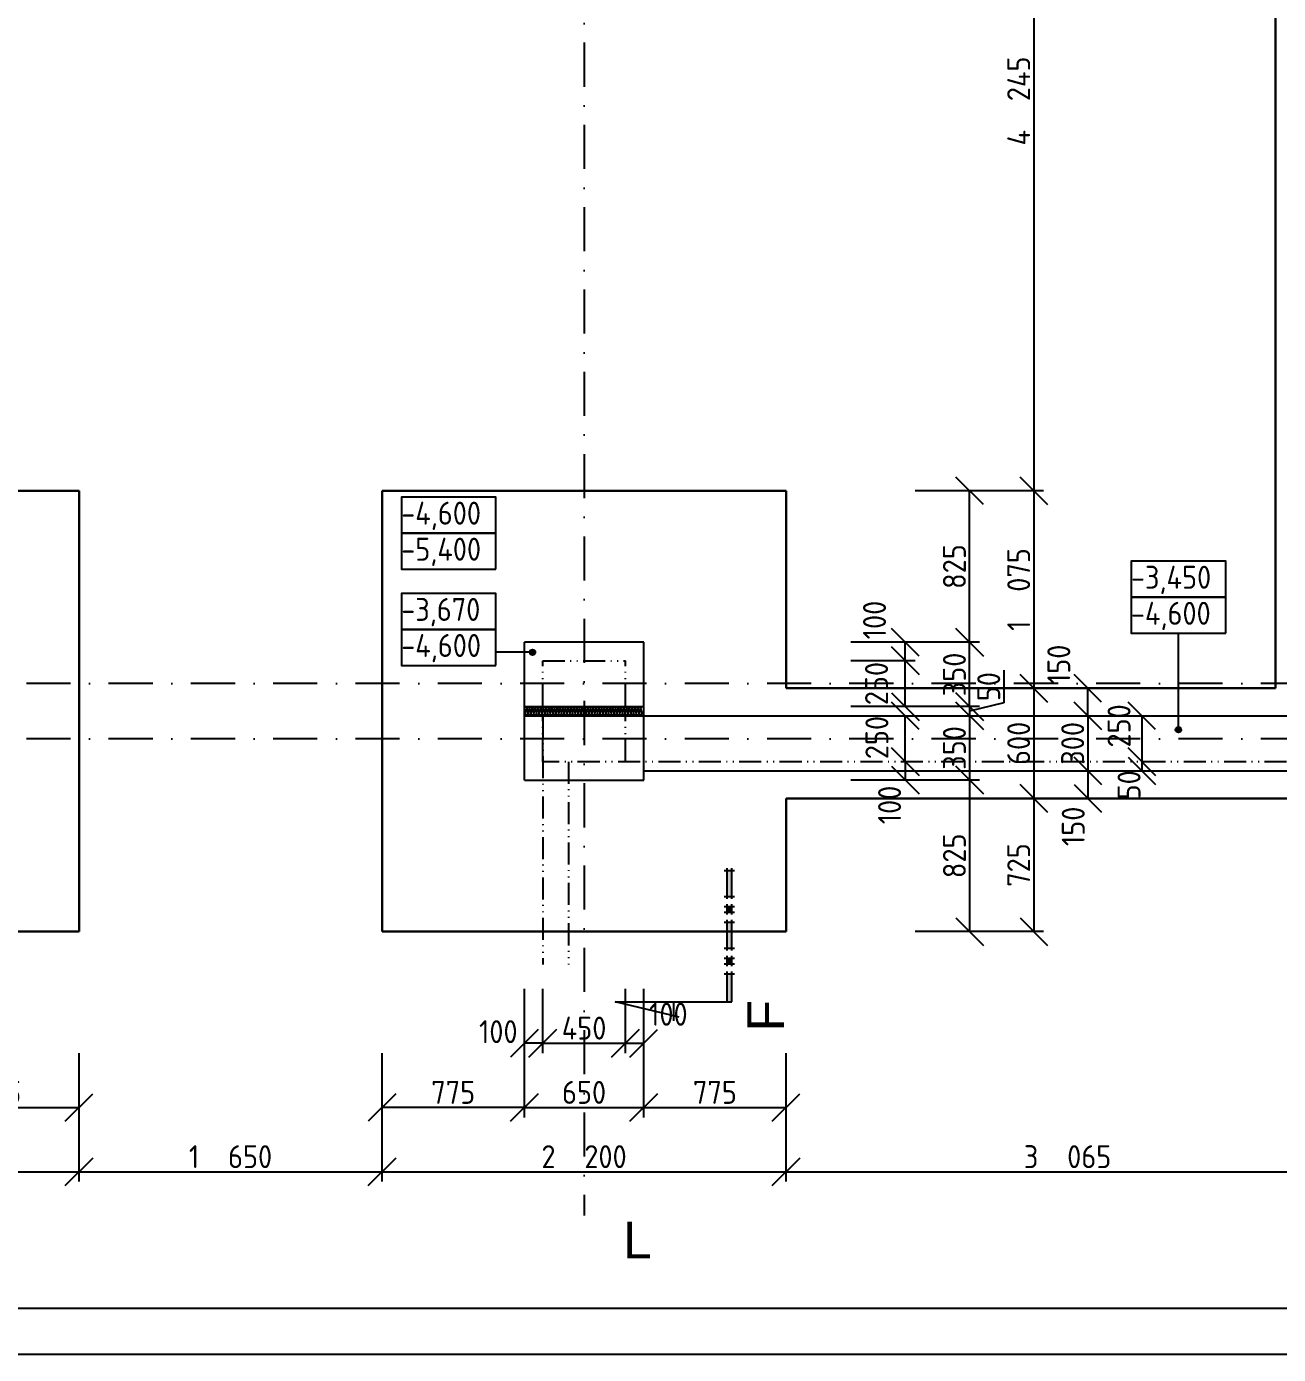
# Model space of a CAD drawing. Extents: x 4511820 to 5180432, y -1526536 to -944957.
# Drawn here: x 5148382 to 5155198, y -1469935 to -1462705 of the extents above; entities that cross this region are included whole.
import ezdxf

# ---------------------------------------------------------------- set-up
doc = ezdxf.new("R2010")
doc.units = 0
doc.header["$MEASUREMENT"] = 0
doc.linetypes.add('ACAD_ISO12W100', pattern=[22, 12, -3, 0.5, -3, 0.5, -3])
doc.linetypes.add('BODKOCIARKOVANA_3', pattern=[5.6, 3, -1.3, 0, -1.3])
doc.layers.get('0').update_dxf_attribs({"linetype": 'CONTINUOUS'})
doc.layers.get('Defpoints').update_dxf_attribs({"color": 61, "linetype": 'CONTINUOUS'})
for name, color, linetype in [('KÓTY', 4, 'CONTINUOUS'), ('MÚRY', 1, 'CONTINUOUS'), ('osi', 253, 'CONTINUOUS'), ('TENKÁ', 7, 'CONTINUOUS'), ('ŠRAFY', 82, 'CONTINUOUS')]:
    doc.layers.add(name, color=color, linetype=linetype)
doc.styles.add('styl1', font='arial.ttf')
doc.styles.add('STYLE1', font='isocp.shx')
doc.dimstyles.new('STANDARD-50', dxfattribs={"dimtxt": 125, "dimasz": 150, "dimexe": 10, "dimexo": 200, "dimgap": 20, "dimtad": 1, "dimdsep": 46, "dimlunit": 6, "dimtxsty": 'STYLE1', "dimblk1": 'OBLIQUE', "dimblk2": 'OBLIQUE', "dimsah": 1, "dimcen": 2.5, "dimse1": 1, "dimse2": 1, "dimadec": 0, "dimazin": 0, "dimtfac": 1, "dimtmove": 1, "dimatfit": 3, "dimldrblk": 'OBLIQUE', "dimfxl": 1, "dimtolj": 1, "dimtzin": 0, "dimarcsym": 0})

# ---------------------------------------------------------------- blocks, each defined once
blk = doc.blocks.new('_OBLIQUE')
at = {"color": 0, "linetype": 'ByBlock'}
blk.add_line((-0.5, -0.5), (0.5, 0.5), dxfattribs=at)
blk = doc.blocks.new('*D38133')
at = {"layer": 'Defpoints', "color": 0}
for p in [(5152617.5, -1460988), (5152517.5, -1465233), (5153866.5, -1465233)]:
    blk.add_point(p, dxfattribs=at)
at = {"layer": 'KÓTY', "color": 0, "lineweight": -2}
blk.add_line((5153866.5, -1460988), (5153866.5, -1465233), dxfattribs=at)
at = {"layer": 'KÓTY', "color": 0, "linetype": 'ByBlock', "lineweight": -2, "xscale": 150, "yscale": 150, "zscale": 150}
for p, rotation in [((5153866.5, -1460988), 90), ((5153866.5, -1465233), 270)]:
    blk.add_blockref('_OBLIQUE', p, dxfattribs=dict(at, rotation=rotation))
at = {"layer": 'KÓTY', "color": 0, "insert": (5153784, -1463110.5), "char_height": 125, "attachment_point": 5, "rotation": 90, "style": 'STYLE1'}
blk.add_mtext('\\A1;4ﾠ245', dxfattribs=at)
blk = doc.blocks.new('*D38165')
at = {"layer": 'Defpoints', "color": 0}
for p in [(5152167.5, -1466408), (5152167.5, -1466458), (5153516.5, -1466458)]:
    blk.add_point(p, dxfattribs=at)
at = {"layer": 'KÓTY', "color": 0, "lineweight": -2}
for p, q in [((5153703.5, -1466210.4), (5153703.5, -1466388)), ((5153703.5, -1466388), (5153516.5, -1466433)), ((5153516.5, -1466408), (5153516.5, -1466458))]:
    blk.add_line(p, q, dxfattribs=at)
at = {"layer": 'KÓTY', "color": 0, "linetype": 'ByBlock', "lineweight": -2, "xscale": 150, "yscale": 150, "zscale": 150}
for p, rotation in [((5153516.5, -1466408), 90), ((5153516.5, -1466458), 270)]:
    blk.add_blockref('_OBLIQUE', p, dxfattribs=dict(at, rotation=rotation))
at = {"layer": 'KÓTY', "color": 0, "insert": (5153621, -1466299.2), "char_height": 125, "attachment_point": 5, "rotation": 90, "style": 'STYLE1'}
blk.add_mtext('\\A1;50', dxfattribs=at)
blk = doc.blocks.new('*D38166')
at = {"layer": 'Defpoints', "color": 0}
for p in [(5151742.5, -1466058), (5153516.5, -1466058), (5151742.5, -1466408)]:
    blk.add_point(p, dxfattribs=at)
at = {"layer": 'KÓTY', "color": 0, "lineweight": -2}
blk.add_line((5153516.5, -1466408), (5153516.5, -1466058), dxfattribs=at)
at = {"layer": 'KÓTY', "color": 0, "linetype": 'ByBlock', "lineweight": -2, "xscale": 150, "yscale": 150, "zscale": 150}
for p, rotation in [((5153516.5, -1466058), 90), ((5153516.5, -1466408), 270)]:
    blk.add_blockref('_OBLIQUE', p, dxfattribs=dict(at, rotation=rotation))
at = {"layer": 'KÓTY', "color": 0, "insert": (5153434, -1466233), "char_height": 125, "attachment_point": 5, "rotation": 90, "style": 'STYLE1'}
blk.add_mtext('\\A1;350', dxfattribs=at)
blk = doc.blocks.new('*D38167')
at = {"layer": 'Defpoints', "color": 0}
for p in [(5151742.5, -1465233), (5153516.5, -1465233), (5151742.5, -1466058)]:
    blk.add_point(p, dxfattribs=at)
at = {"layer": 'KÓTY', "color": 0, "lineweight": -2}
blk.add_line((5153516.5, -1466058), (5153516.5, -1465233), dxfattribs=at)
at = {"layer": 'KÓTY', "color": 0, "linetype": 'ByBlock', "lineweight": -2, "xscale": 150, "yscale": 150, "zscale": 150}
for p, rotation in [((5153516.5, -1465233), 90), ((5153516.5, -1466058), 270)]:
    blk.add_blockref('_OBLIQUE', p, dxfattribs=dict(at, rotation=rotation))
at = {"layer": 'KÓTY', "color": 0, "insert": (5153434, -1465645.5), "char_height": 125, "attachment_point": 5, "rotation": 90, "style": 'STYLE1'}
blk.add_mtext('\\A1;825', dxfattribs=at)
blk = doc.blocks.new('*D38168')
at = {"layer": 'Defpoints', "color": 0}
for p in [(5151642.5, -1466158), (5153166.5, -1466158), (5151642.5, -1466408)]:
    blk.add_point(p, dxfattribs=at)
at = {"layer": 'KÓTY', "color": 0, "lineweight": -2}
blk.add_line((5153166.5, -1466408), (5153166.5, -1466158), dxfattribs=at)
at = {"layer": 'KÓTY', "color": 0, "linetype": 'ByBlock', "lineweight": -2, "xscale": 150, "yscale": 150, "zscale": 150}
for p, rotation in [((5153166.5, -1466158), 90), ((5153166.5, -1466408), 270)]:
    blk.add_blockref('_OBLIQUE', p, dxfattribs=dict(at, rotation=rotation))
at = {"layer": 'KÓTY', "color": 0, "insert": (5153010, -1466282.5), "char_height": 125, "attachment_point": 5, "rotation": 90, "style": 'STYLE1'}
blk.add_mtext('\\A1;250', dxfattribs=at)
blk = doc.blocks.new('*D38169')
at = {"layer": 'Defpoints', "color": 0}
for p in [(5151642.5, -1466058), (5153166.5, -1466058), (5151642.5, -1466158)]:
    blk.add_point(p, dxfattribs=at)
at = {"layer": 'KÓTY', "color": 0, "lineweight": -2}
blk.add_line((5153166.5, -1466158), (5153166.5, -1466058), dxfattribs=at)
at = {"layer": 'KÓTY', "color": 0, "linetype": 'ByBlock', "lineweight": -2, "xscale": 150, "yscale": 150, "zscale": 150}
for p, rotation in [((5153166.5, -1466058), 90), ((5153166.5, -1466158), 270)]:
    blk.add_blockref('_OBLIQUE', p, dxfattribs=dict(at, rotation=rotation))
at = {"layer": 'KÓTY', "color": 0, "insert": (5152999, -1465936.5), "char_height": 125, "attachment_point": 5, "rotation": 90, "style": 'STYLE1'}
blk.add_mtext('\\A1;100', dxfattribs=at)
blk = doc.blocks.new('*D38170')
at = {"layer": 'Defpoints', "color": 0}
for p in [(5153866.5, -1466308), (5153866.5, -1466908), (5153866.5, -1466908)]:
    blk.add_point(p, dxfattribs=at)
at = {"layer": 'KÓTY', "color": 0, "lineweight": -2}
blk.add_line((5153866.5, -1466308), (5153866.5, -1466908), dxfattribs=at)
at = {"layer": 'KÓTY', "color": 0, "linetype": 'ByBlock', "lineweight": -2, "xscale": 150, "yscale": 150, "zscale": 150}
for p, rotation in [((5153866.5, -1466308), 90), ((5153866.5, -1466908), 270)]:
    blk.add_blockref('_OBLIQUE', p, dxfattribs=dict(at, rotation=rotation))
at = {"layer": 'KÓTY', "color": 0, "insert": (5153784, -1466608), "char_height": 125, "attachment_point": 5, "rotation": 90, "style": 'STYLE1'}
blk.add_mtext('\\A1;600', dxfattribs=at)
blk = doc.blocks.new('*D38173')
at = {"layer": 'Defpoints', "color": 0}
for p in [(5153166.5, -1466458), (5153516.5, -1466458), (5153516.5, -1466708)]:
    blk.add_point(p, dxfattribs=at)
at = {"layer": 'KÓTY', "color": 0, "lineweight": -2}
blk.add_line((5153166.5, -1466708), (5153166.5, -1466458), dxfattribs=at)
at = {"layer": 'KÓTY', "color": 0, "linetype": 'ByBlock', "lineweight": -2, "xscale": 150, "yscale": 150, "zscale": 150}
for p, rotation in [((5153166.5, -1466458), 90), ((5153166.5, -1466708), 270)]:
    blk.add_blockref('_OBLIQUE', p, dxfattribs=dict(at, rotation=rotation))
at = {"layer": 'KÓTY', "color": 0, "insert": (5153012, -1466576.5), "char_height": 125, "attachment_point": 5, "rotation": 90, "style": 'STYLE1'}
blk.add_mtext('\\A1;250', dxfattribs=at)
blk = doc.blocks.new('*D38174')
at = {"layer": 'Defpoints', "color": 0}
for p in [(5153166.5, -1466708), (5153166.5, -1466808), (5153166.5, -1466808)]:
    blk.add_point(p, dxfattribs=at)
at = {"layer": 'KÓTY', "color": 0, "lineweight": -2}
blk.add_line((5153166.5, -1466708), (5153166.5, -1466808), dxfattribs=at)
at = {"layer": 'KÓTY', "color": 0, "linetype": 'ByBlock', "lineweight": -2, "xscale": 150, "yscale": 150, "zscale": 150}
for p, rotation in [((5153166.5, -1466708), 90), ((5153166.5, -1466808), 270)]:
    blk.add_blockref('_OBLIQUE', p, dxfattribs=dict(at, rotation=rotation))
at = {"layer": 'KÓTY', "color": 0, "insert": (5153081, -1466943.5), "char_height": 125, "attachment_point": 5, "rotation": 90, "style": 'STYLE1'}
blk.add_mtext('\\A1;100', dxfattribs=at)
blk = doc.blocks.new('*D38178')
at = {"layer": 'Defpoints', "color": 0}
for p in [(5147792.5, -1466726.5), (5148667.5, -1466726.5), (5148667.5, -1468591)]:
    blk.add_point(p, dxfattribs=at)
at = {"layer": 'KÓTY', "color": 0, "lineweight": -2}
blk.add_line((5147792.5, -1468591), (5148667.5, -1468591), dxfattribs=at)
at = {"layer": 'KÓTY', "color": 0, "linetype": 'ByBlock', "lineweight": -2, "xscale": 150, "yscale": 150, "zscale": 150, "rotation": 180}
blk.add_blockref('_OBLIQUE', (5147792.5, -1468591), dxfattribs=at)
at = {"layer": 'KÓTY', "color": 0, "linetype": 'ByBlock', "lineweight": -2, "xscale": 150, "yscale": 150, "zscale": 150}
blk.add_blockref('_OBLIQUE', (5148667.5, -1468591), dxfattribs=at)
at = {"layer": 'KÓTY', "color": 0, "insert": (5148230, -1468508.5), "char_height": 125, "attachment_point": 5, "style": 'STYLE1'}
blk.add_mtext('\\A1;875', dxfattribs=at)
blk = doc.blocks.new('*D38183')
at = {"layer": 'Defpoints', "color": 0}
for p in [(5146267.5, -1467633), (5148667.5, -1467633), (5148667.5, -1468941)]:
    blk.add_point(p, dxfattribs=at)
at = {"layer": 'KÓTY', "color": 0, "lineweight": -2}
blk.add_line((5146267.5, -1468941), (5148667.5, -1468941), dxfattribs=at)
at = {"layer": 'KÓTY', "color": 0, "linetype": 'ByBlock', "lineweight": -2, "xscale": 150, "yscale": 150, "zscale": 150, "rotation": 180}
blk.add_blockref('_OBLIQUE', (5146267.5, -1468941), dxfattribs=at)
at = {"layer": 'KÓTY', "color": 0, "linetype": 'ByBlock', "lineweight": -2, "xscale": 150, "yscale": 150, "zscale": 150}
blk.add_blockref('_OBLIQUE', (5148667.5, -1468941), dxfattribs=at)
at = {"layer": 'KÓTY', "color": 0, "insert": (5147467.5, -1468858.5), "char_height": 125, "attachment_point": 5, "style": 'STYLE1'}
blk.add_mtext('\\A1;2ﾠ400', dxfattribs=at)
blk = doc.blocks.new('*D38185')
at = {"layer": 'Defpoints', "color": 0}
for p in [(5148667.5, -1467633), (5150317.5, -1467633), (5150317.5, -1468941)]:
    blk.add_point(p, dxfattribs=at)
at = {"layer": 'KÓTY', "color": 0, "lineweight": -2}
blk.add_line((5148667.5, -1468941), (5150317.5, -1468941), dxfattribs=at)
at = {"layer": 'KÓTY', "color": 0, "linetype": 'ByBlock', "lineweight": -2, "xscale": 150, "yscale": 150, "zscale": 150, "rotation": 180}
blk.add_blockref('_OBLIQUE', (5148667.5, -1468941), dxfattribs=at)
at = {"layer": 'KÓTY', "color": 0, "linetype": 'ByBlock', "lineweight": -2, "xscale": 150, "yscale": 150, "zscale": 150}
blk.add_blockref('_OBLIQUE', (5150317.5, -1468941), dxfattribs=at)
at = {"layer": 'KÓTY', "color": 0, "insert": (5149492.5, -1468858.5), "char_height": 125, "attachment_point": 5, "style": 'STYLE1'}
blk.add_mtext('\\A1;1ﾠ650', dxfattribs=at)
blk = doc.blocks.new('*D38186')
at = {"layer": 'Defpoints', "color": 0}
for p in [(5150317.5, -1467633), (5152517.5, -1467633), (5152517.5, -1468941)]:
    blk.add_point(p, dxfattribs=at)
at = {"layer": 'KÓTY', "color": 0, "lineweight": -2}
blk.add_line((5150317.5, -1468941), (5152517.5, -1468941), dxfattribs=at)
at = {"layer": 'KÓTY', "color": 0, "linetype": 'ByBlock', "lineweight": -2, "xscale": 150, "yscale": 150, "zscale": 150, "rotation": 180}
blk.add_blockref('_OBLIQUE', (5150317.5, -1468941), dxfattribs=at)
at = {"layer": 'KÓTY', "color": 0, "linetype": 'ByBlock', "lineweight": -2, "xscale": 150, "yscale": 150, "zscale": 150}
blk.add_blockref('_OBLIQUE', (5152517.5, -1468941), dxfattribs=at)
at = {"layer": 'KÓTY', "color": 0, "insert": (5151417.5, -1468858.5), "char_height": 125, "attachment_point": 5, "style": 'STYLE1'}
blk.add_mtext('\\A1;2ﾠ200', dxfattribs=at)
blk = doc.blocks.new('*D38187')
at = {"layer": 'Defpoints', "color": 0}
for p in [(5151192.5, -1466626.5), (5151642.5, -1466626.5), (5151642.5, -1468241)]:
    blk.add_point(p, dxfattribs=at)
at = {"layer": 'KÓTY', "color": 0, "lineweight": -2}
blk.add_line((5151192.5, -1468241), (5151642.5, -1468241), dxfattribs=at)
at = {"layer": 'KÓTY', "color": 0, "linetype": 'ByBlock', "lineweight": -2, "xscale": 150, "yscale": 150, "zscale": 150, "rotation": 180}
blk.add_blockref('_OBLIQUE', (5151192.5, -1468241), dxfattribs=at)
at = {"layer": 'KÓTY', "color": 0, "linetype": 'ByBlock', "lineweight": -2, "xscale": 150, "yscale": 150, "zscale": 150}
blk.add_blockref('_OBLIQUE', (5151642.5, -1468241), dxfattribs=at)
at = {"layer": 'KÓTY', "color": 0, "insert": (5151417.5, -1468158.5), "char_height": 125, "attachment_point": 5, "style": 'STYLE1'}
blk.add_mtext('\\A1;450', dxfattribs=at)
blk = doc.blocks.new('*D38188')
at = {"layer": 'Defpoints', "color": 0}
for p in [(5151092.5, -1466726.5), (5151742.5, -1466726.5), (5151742.5, -1468591)]:
    blk.add_point(p, dxfattribs=at)
at = {"layer": 'KÓTY', "color": 0, "lineweight": -2}
blk.add_line((5151092.5, -1468591), (5151742.5, -1468591), dxfattribs=at)
at = {"layer": 'KÓTY', "color": 0, "linetype": 'ByBlock', "lineweight": -2, "xscale": 150, "yscale": 150, "zscale": 150, "rotation": 180}
blk.add_blockref('_OBLIQUE', (5151092.5, -1468591), dxfattribs=at)
at = {"layer": 'KÓTY', "color": 0, "linetype": 'ByBlock', "lineweight": -2, "xscale": 150, "yscale": 150, "zscale": 150}
blk.add_blockref('_OBLIQUE', (5151742.5, -1468591), dxfattribs=at)
at = {"layer": 'KÓTY', "color": 0, "insert": (5151417.5, -1468508.5), "char_height": 125, "attachment_point": 5, "style": 'STYLE1'}
blk.add_mtext('\\A1;650', dxfattribs=at)
blk = doc.blocks.new('*D38189')
at = {"layer": 'Defpoints', "color": 0}
for p in [(5151642.5, -1466626.5), (5151742.5, -1466626.5), (5151742.5, -1468241)]:
    blk.add_point(p, dxfattribs=at)
at = {"layer": 'KÓTY', "color": 0, "lineweight": -2}
blk.add_line((5151642.5, -1468241), (5151742.5, -1468241), dxfattribs=at)
at = {"layer": 'KÓTY', "color": 0, "linetype": 'ByBlock', "lineweight": -2, "xscale": 150, "yscale": 150, "zscale": 150, "rotation": 180}
blk.add_blockref('_OBLIQUE', (5151642.5, -1468241), dxfattribs=at)
at = {"layer": 'KÓTY', "color": 0, "linetype": 'ByBlock', "lineweight": -2, "xscale": 150, "yscale": 150, "zscale": 150}
blk.add_blockref('_OBLIQUE', (5151742.5, -1468241), dxfattribs=at)
at = {"layer": 'KÓTY', "color": 0, "insert": (5151876.5, -1468083), "char_height": 125, "attachment_point": 5, "style": 'STYLE1'}
blk.add_mtext('\\A1;100', dxfattribs=at)
blk = doc.blocks.new('*D38190')
at = {"layer": 'Defpoints', "color": 0}
for p in [(5151092.5, -1466626.5), (5151192.5, -1466626.5), (5151092.5, -1468241)]:
    blk.add_point(p, dxfattribs=at)
at = {"layer": 'KÓTY', "color": 0, "lineweight": -2}
blk.add_line((5151192.5, -1468241), (5151092.5, -1468241), dxfattribs=at)
at = {"layer": 'KÓTY', "color": 0, "linetype": 'ByBlock', "lineweight": -2, "xscale": 150, "yscale": 150, "zscale": 150, "rotation": 180}
blk.add_blockref('_OBLIQUE', (5151092.5, -1468241), dxfattribs=at)
at = {"layer": 'KÓTY', "color": 0, "linetype": 'ByBlock', "lineweight": -2, "xscale": 150, "yscale": 150, "zscale": 150}
blk.add_blockref('_OBLIQUE', (5151192.5, -1468241), dxfattribs=at)
at = {"layer": 'KÓTY', "color": 0, "insert": (5150950.5, -1468178), "char_height": 125, "attachment_point": 5, "style": 'STYLE1'}
blk.add_mtext('\\A1;100', dxfattribs=at)
blk = doc.blocks.new('*D38191')
at = {"layer": 'Defpoints', "color": 0}
for p in [(5150317.5, -1466808), (5151092.5, -1466808), (5150317.5, -1468591)]:
    blk.add_point(p, dxfattribs=at)
at = {"layer": 'KÓTY', "color": 0, "lineweight": -2}
blk.add_line((5151092.5, -1468591), (5150317.5, -1468591), dxfattribs=at)
at = {"layer": 'KÓTY', "color": 0, "linetype": 'ByBlock', "lineweight": -2, "xscale": 150, "yscale": 150, "zscale": 150, "rotation": 180}
blk.add_blockref('_OBLIQUE', (5150317.5, -1468591), dxfattribs=at)
at = {"layer": 'KÓTY', "color": 0, "linetype": 'ByBlock', "lineweight": -2, "xscale": 150, "yscale": 150, "zscale": 150}
blk.add_blockref('_OBLIQUE', (5151092.5, -1468591), dxfattribs=at)
at = {"layer": 'KÓTY', "color": 0, "insert": (5150705, -1468508.5), "char_height": 125, "attachment_point": 5, "style": 'STYLE1'}
blk.add_mtext('\\A1;775', dxfattribs=at)
blk = doc.blocks.new('*D38192')
at = {"layer": 'Defpoints', "color": 0}
for p in [(5151742.5, -1466808), (5152517.5, -1467058), (5152517.5, -1468591)]:
    blk.add_point(p, dxfattribs=at)
at = {"layer": 'KÓTY', "color": 0, "lineweight": -2}
blk.add_line((5151742.5, -1468591), (5152517.5, -1468591), dxfattribs=at)
at = {"layer": 'KÓTY', "color": 0, "linetype": 'ByBlock', "lineweight": -2, "xscale": 150, "yscale": 150, "zscale": 150, "rotation": 180}
blk.add_blockref('_OBLIQUE', (5151742.5, -1468591), dxfattribs=at)
at = {"layer": 'KÓTY', "color": 0, "linetype": 'ByBlock', "lineweight": -2, "xscale": 150, "yscale": 150, "zscale": 150}
blk.add_blockref('_OBLIQUE', (5152517.5, -1468591), dxfattribs=at)
at = {"layer": 'KÓTY', "color": 0, "insert": (5152130, -1468508.5), "char_height": 125, "attachment_point": 5, "style": 'STYLE1'}
blk.add_mtext('\\A1;775', dxfattribs=at)
blk = doc.blocks.new('*D38193')
at = {"layer": 'Defpoints', "color": 0}
for p in [(5152517.5, -1467058), (5155582.5, -1467058), (5155582.5, -1468941)]:
    blk.add_point(p, dxfattribs=at)
at = {"layer": 'KÓTY', "color": 0, "lineweight": -2}
blk.add_line((5152517.5, -1468941), (5155582.5, -1468941), dxfattribs=at)
at = {"layer": 'KÓTY', "color": 0, "linetype": 'ByBlock', "lineweight": -2, "xscale": 150, "yscale": 150, "zscale": 150, "rotation": 180}
blk.add_blockref('_OBLIQUE', (5152517.5, -1468941), dxfattribs=at)
at = {"layer": 'KÓTY', "color": 0, "linetype": 'ByBlock', "lineweight": -2, "xscale": 150, "yscale": 150, "zscale": 150}
blk.add_blockref('_OBLIQUE', (5155582.5, -1468941), dxfattribs=at)
at = {"layer": 'KÓTY', "color": 0, "insert": (5154050, -1468858.5), "char_height": 125, "attachment_point": 5, "style": 'STYLE1'}
blk.add_mtext('\\A1;3ﾠ065', dxfattribs=at)
blk = doc.blocks.new('*D38201')
at = {"layer": 'Defpoints', "color": 0}
for p in [(5152517.5, -1466908), (5152517.5, -1467633), (5153866.5, -1467633)]:
    blk.add_point(p, dxfattribs=at)
at = {"layer": 'KÓTY', "color": 0, "lineweight": -2}
blk.add_line((5153866.5, -1466908), (5153866.5, -1467633), dxfattribs=at)
at = {"layer": 'KÓTY', "color": 0, "linetype": 'ByBlock', "lineweight": -2, "xscale": 150, "yscale": 150, "zscale": 150}
for p, rotation in [((5153866.5, -1466908), 90), ((5153866.5, -1467633), 270)]:
    blk.add_blockref('_OBLIQUE', p, dxfattribs=dict(at, rotation=rotation))
at = {"layer": 'KÓTY', "color": 0, "insert": (5153784, -1467270.5), "char_height": 125, "attachment_point": 5, "rotation": 90, "style": 'STYLE1'}
blk.add_mtext('\\A1;725', dxfattribs=at)
blk = doc.blocks.new('*D39335')
at = {"layer": 'Defpoints', "color": 0}
for p in [(5152517.5, -1465233), (5152517.5, -1466308), (5153866.5, -1466308)]:
    blk.add_point(p, dxfattribs=at)
at = {"layer": 'KÓTY', "color": 0, "lineweight": -2}
blk.add_line((5153866.5, -1465233), (5153866.5, -1466308), dxfattribs=at)
at = {"layer": 'KÓTY', "color": 0, "linetype": 'ByBlock', "lineweight": -2, "xscale": 150, "yscale": 150, "zscale": 150}
for p, rotation in [((5153866.5, -1465233), 90), ((5153866.5, -1466308), 270)]:
    blk.add_blockref('_OBLIQUE', p, dxfattribs=dict(at, rotation=rotation))
at = {"layer": 'KÓTY', "color": 0, "insert": (5153784, -1465770.5), "char_height": 125, "attachment_point": 5, "rotation": 90, "style": 'STYLE1'}
blk.add_mtext('\\A1;1ﾠ075', dxfattribs=at)
blk = doc.blocks.new('*D39337')
at = {"layer": 'Defpoints', "color": 0}
for p in [(5151742.5, -1466458), (5151742.5, -1466808), (5153516.5, -1466808)]:
    blk.add_point(p, dxfattribs=at)
at = {"layer": 'KÓTY', "color": 0, "lineweight": -2}
blk.add_line((5153516.5, -1466458), (5153516.5, -1466808), dxfattribs=at)
at = {"layer": 'KÓTY', "color": 0, "linetype": 'ByBlock', "lineweight": -2, "xscale": 150, "yscale": 150, "zscale": 150}
for p, rotation in [((5153516.5, -1466458), 90), ((5153516.5, -1466808), 270)]:
    blk.add_blockref('_OBLIQUE', p, dxfattribs=dict(at, rotation=rotation))
at = {"layer": 'KÓTY', "color": 0, "insert": (5153434, -1466633), "char_height": 125, "attachment_point": 5, "rotation": 90, "style": 'STYLE1'}
blk.add_mtext('\\A1;350', dxfattribs=at)
blk = doc.blocks.new('*D39338')
at = {"layer": 'Defpoints', "color": 0}
for p in [(5151742.5, -1466808), (5151742.5, -1467633), (5153516.5, -1467633)]:
    blk.add_point(p, dxfattribs=at)
at = {"layer": 'KÓTY', "color": 0, "lineweight": -2}
blk.add_line((5153516.5, -1466808), (5153516.5, -1467633), dxfattribs=at)
at = {"layer": 'KÓTY', "color": 0, "linetype": 'ByBlock', "lineweight": -2, "xscale": 150, "yscale": 150, "zscale": 150}
for p, rotation in [((5153516.5, -1466808), 90), ((5153516.5, -1467633), 270)]:
    blk.add_blockref('_OBLIQUE', p, dxfattribs=dict(at, rotation=rotation))
at = {"layer": 'KÓTY', "color": 0, "insert": (5153434, -1467220.5), "char_height": 125, "attachment_point": 5, "rotation": 90, "style": 'STYLE1'}
blk.add_mtext('\\A1;825', dxfattribs=at)
blk = doc.blocks.new('*D39339')
at = {"layer": 'Defpoints', "color": 0}
for p in [(5153866.5, -1466458), (5153866.5, -1466758), (5154160.5, -1466758)]:
    blk.add_point(p, dxfattribs=at)
at = {"layer": 'KÓTY', "color": 0, "lineweight": -2}
blk.add_line((5154160.5, -1466458), (5154160.5, -1466758), dxfattribs=at)
at = {"layer": 'KÓTY', "color": 0, "linetype": 'ByBlock', "lineweight": -2, "xscale": 150, "yscale": 150, "zscale": 150}
for p, rotation in [((5154160.5, -1466458), 90), ((5154160.5, -1466758), 270)]:
    blk.add_blockref('_OBLIQUE', p, dxfattribs=dict(at, rotation=rotation))
at = {"layer": 'KÓTY', "color": 0, "insert": (5154078, -1466608), "char_height": 125, "attachment_point": 5, "rotation": 90, "style": 'STYLE1'}
blk.add_mtext('\\A1;300', dxfattribs=at)
blk = doc.blocks.new('*D39340')
at = {"layer": 'Defpoints', "color": 0}
for p in [(5154160.5, -1466308), (5154160.5, -1466308), (5154160.5, -1466458)]:
    blk.add_point(p, dxfattribs=at)
at = {"layer": 'KÓTY', "color": 0, "lineweight": -2}
blk.add_line((5154160.5, -1466458), (5154160.5, -1466308), dxfattribs=at)
at = {"layer": 'KÓTY', "color": 0, "linetype": 'ByBlock', "lineweight": -2, "xscale": 150, "yscale": 150, "zscale": 150}
for p, rotation in [((5154160.5, -1466308), 90), ((5154160.5, -1466458), 270)]:
    blk.add_blockref('_OBLIQUE', p, dxfattribs=dict(at, rotation=rotation))
at = {"layer": 'KÓTY', "color": 0, "insert": (5154002.5, -1466178), "char_height": 125, "attachment_point": 5, "rotation": 90, "style": 'STYLE1'}
blk.add_mtext('\\A1;150', dxfattribs=at)
blk = doc.blocks.new('*D39341')
at = {"layer": 'Defpoints', "color": 0}
for p in [(5154160.5, -1466758), (5154160.5, -1466908), (5154160.5, -1466908)]:
    blk.add_point(p, dxfattribs=at)
at = {"layer": 'KÓTY', "color": 0, "lineweight": -2}
blk.add_line((5154160.5, -1466758), (5154160.5, -1466908), dxfattribs=at)
at = {"layer": 'KÓTY', "color": 0, "linetype": 'ByBlock', "lineweight": -2, "xscale": 150, "yscale": 150, "zscale": 150}
for p, rotation in [((5154160.5, -1466758), 90), ((5154160.5, -1466908), 270)]:
    blk.add_blockref('_OBLIQUE', p, dxfattribs=dict(at, rotation=rotation))
at = {"layer": 'KÓTY', "color": 0, "insert": (5154081, -1467060), "char_height": 125, "attachment_point": 5, "rotation": 90, "style": 'STYLE1'}
blk.add_mtext('\\A1;150', dxfattribs=at)
blk = doc.blocks.new('*D39343')
at = {"layer": 'Defpoints', "color": 0}
for p in [(5154454.5, -1466458), (5154454.5, -1466708), (5154454.5, -1466708)]:
    blk.add_point(p, dxfattribs=at)
at = {"layer": 'KÓTY', "color": 0, "lineweight": -2}
blk.add_line((5154454.5, -1466458), (5154454.5, -1466708), dxfattribs=at)
at = {"layer": 'KÓTY', "color": 0, "linetype": 'ByBlock', "lineweight": -2, "xscale": 150, "yscale": 150, "zscale": 150}
for p, rotation in [((5154454.5, -1466458), 90), ((5154454.5, -1466708), 270)]:
    blk.add_blockref('_OBLIQUE', p, dxfattribs=dict(at, rotation=rotation))
at = {"layer": 'KÓTY', "color": 0, "insert": (5154330.5, -1466513), "char_height": 125, "attachment_point": 5, "rotation": 90, "style": 'STYLE1'}
blk.add_mtext('\\A1;250', dxfattribs=at)
blk = doc.blocks.new('*D39344')
at = {"layer": 'Defpoints', "color": 0}
for p in [(5154454.5, -1466708), (5154454.5, -1466758), (5154454.5, -1466758)]:
    blk.add_point(p, dxfattribs=at)
at = {"layer": 'KÓTY', "color": 0, "lineweight": -2}
blk.add_line((5154454.5, -1466708), (5154454.5, -1466758), dxfattribs=at)
at = {"layer": 'KÓTY', "color": 0, "linetype": 'ByBlock', "lineweight": -2, "xscale": 150, "yscale": 150, "zscale": 150}
for p, rotation in [((5154454.5, -1466708), 90), ((5154454.5, -1466758), 270)]:
    blk.add_blockref('_OBLIQUE', p, dxfattribs=dict(at, rotation=rotation))
at = {"layer": 'KÓTY', "color": 0, "insert": (5154385, -1466834), "char_height": 125, "attachment_point": 5, "rotation": 90, "style": 'STYLE1'}
blk.add_mtext('\\A1;50', dxfattribs=at)

msp = doc.modelspace()

# ---------------------------------------------------------------- hatches: boundary and pattern name
at = {"layer": 'KÓTY', "ltscale": 0.25}
for points in [[(5151122, -1466112, 1), (5151152, -1466112, 1)], [(5154638.684, -1466533.684, 1), (5154668.684, -1466533.684, 1)]]:
    msp.add_hatch(color=256, dxfattribs=at).paths.add_polyline_path(points)
at = {"layer": 'TENKÁ'}
h = msp.add_hatch(color=256, dxfattribs=at)
h.dxf.hatch_style = 1
h.paths.add_polyline_path([(5152222.5, -1467441.625), (5152196.625, -1467441.625), (5152196.625, -1467300.5), (5152222.5, -1467300.5)])
h = msp.add_hatch(color=256, dxfattribs=at)
h.dxf.hatch_style = 1
h.paths.add_polyline_path([(5152222.5, -1467526.75), (5152196.625, -1467526.75), (5152196.625, -1467496.5), (5152222.5, -1467496.5)])
h = msp.add_hatch(color=256, dxfattribs=at)
h.dxf.hatch_style = 1
h.paths.add_polyline_path([(5152222.5, -1467581.625), (5152222.5, -1467722.75), (5152196.625, -1467722.75), (5152196.625, -1467581.625)])
h = msp.add_hatch(color=256, dxfattribs=at)
h.dxf.hatch_style = 1
h.paths.add_polyline_path([(5152222.5, -1467807.875), (5152196.625, -1467807.875), (5152196.625, -1467777.625), (5152222.5, -1467777.625)])
h = msp.add_hatch(color=256, dxfattribs=at)
h.dxf.hatch_style = 1
h.paths.add_polyline_path([(5152222.5, -1467862.75), (5152222.5, -1468016.375), (5152196.625, -1468016.375), (5152196.625, -1467862.75)])

# ---------------------------------------------------------------- linework, layer by layer
at = {"layer": 'KÓTY'}
for p, q in [((5153569.903, -1465233), (5153219.903, -1465233)), ((5153919.903, -1465233), (5153569.903, -1465233)), ((5154653.684, -1466548.684), (5154653.684, -1466008.5)), ((5153219.903, -1466058), (5152869.903, -1466058)), ((5153569.903, -1466058), (5153219.903, -1466058)), ((5151137, -1466112), (5150937.816, -1466112)), ((5153219.903, -1466158), (5152869.903, -1466158)), ((5153219.903, -1466408), (5152869.903, -1466408)), ((5153569.903, -1466408), (5153219.903, -1466408)), ((5153219.903, -1466808), (5152869.903, -1466808)), ((5153569.903, -1466808), (5153219.903, -1466808)), ((5153569.903, -1467633), (5153219.903, -1467633)), ((5153919.903, -1467633), (5153569.903, -1467633)), ((5151092.5, -1468294.403), (5151092.5, -1467944.403)), ((5151192.5, -1468294.403), (5151192.5, -1467944.403)), ((5151642.5, -1468294.403), (5151642.5, -1467944.403)), ((5151742.5, -1468294.403), (5151742.5, -1467944.403)), ((5148667.5, -1468644.403), (5148667.5, -1468294.403)), ((5150317.5, -1468644.403), (5150317.5, -1468294.403)), ((5151092.5, -1468644.403), (5151092.5, -1468294.403)), ((5151742.5, -1468644.403), (5151742.5, -1468294.403)), ((5152517.5, -1468644.403), (5152517.5, -1468294.403)), ((5148667.5, -1468994.403), (5148667.5, -1468644.403)), ((5150317.5, -1468994.403), (5150317.5, -1468644.403)), ((5152517.5, -1468994.403), (5152517.5, -1468644.403))]:
    msp.add_line(p, q, dxfattribs=at)
at = {"layer": 'KÓTY', "ltscale": 0.25}
for centre in [(5151137, -1466112), (5154653.684, -1466533.684)]:
    msp.add_circle(centre, 15, dxfattribs=at)
at = {"layer": 'MÚRY', "linetype": 'Continuous', "lineweight": 30}
for p, q in [((5155182.5, -1466308), (5155182.5, -1447178)), ((5146267.5, -1465233), (5148667.5, -1465233)), ((5148667.5, -1467633), (5148667.5, -1465233)), ((5150317.5, -1467633), (5150317.5, -1465233)), ((5150317.5, -1465233), (5152517.5, -1465233)), ((5152517.5, -1466308), (5152517.5, -1465233)), ((5152517.5, -1466308), (5155182.5, -1466308)), ((5152517.5, -1467633), (5152517.5, -1466908)), ((5152517.5, -1466908), (5155582.5, -1466908)), ((5146267.5, -1467633), (5148667.5, -1467633)), ((5150317.5, -1467633), (5152517.5, -1467633))]:
    msp.add_line(p, q, dxfattribs=at)
at = {"layer": 'osi', "linetype": 'BODKOCIARKOVANA_3', "ltscale": 80}
for p, q in [((5151417.5, -1437250.906), (5151417.5, -1469178.809)), ((5158927.164, -1466283), (5092648, -1466283)), ((5158927.164, -1466583), (5092648, -1466583))]:
    msp.add_line(p, q, dxfattribs=at)
at = {"layer": 'TENKÁ', "linetype": 'Continuous', "lineweight": 25}
for p, q in [((5151742.5, -1466058), (5151092.5, -1466058)), ((5151092.5, -1466808), (5151092.5, -1466058)), ((5151742.5, -1466808), (5151742.5, -1466058)), ((5151092.5, -1466408), (5151742.5, -1466408)), ((5151092.5, -1466458), (5151742.5, -1466458)), ((5151192.5, -1466458), (5151742.5, -1466458)), ((5151642.5, -1466458), (5151742.5, -1466458)), ((5151092.5, -1466808), (5151742.5, -1466808)), ((5151742.5, -1466758), (5155882.5, -1466758))]:
    msp.add_line(p, q, dxfattribs=at)
at = {"layer": 'TENKÁ', "color": 40, "linetype": 'ACAD_ISO12W100', "ltscale": 10}
for p, q in [((5151192.5, -1466408), (5151192.5, -1466158)), ((5151192.5, -1466158), (5151642.5, -1466158)), ((5151642.5, -1466408), (5151642.5, -1466158)), ((5151192.5, -1466408), (5151642.5, -1466408)), ((5151192.5, -1466458), (5151192.5, -1467812.5)), ((5151192.5, -1466708), (5151192.5, -1466458)), ((5151642.5, -1466708), (5151642.5, -1466458)), ((5155902.5, -1466708), (5151192.5, -1466708)), ((5151332.5, -1466708), (5151332.5, -1467812.5))]:
    msp.add_line(p, q, dxfattribs=at)
at = {"layer": 'TENKÁ'}
for p, q in [((5151742.5, -1466458), (5156282.5, -1466458)), ((5152180.375, -1467300.5), (5152237.375, -1467300.5)), ((5152196.625, -1467454.125), (5152196.625, -1467288)), ((5152222.5, -1467454.125), (5152222.5, -1467288)), ((5152180.375, -1467441.625), (5152237.375, -1467441.625)), ((5152180.375, -1467496.5), (5152237.375, -1467496.5)), ((5152180.375, -1467526.75), (5152237.375, -1467526.75)), ((5152196.625, -1467539.25), (5152196.625, -1467484)), ((5152222.5, -1467539.25), (5152222.5, -1467484)), ((5152180.375, -1467581.625), (5152237.375, -1467581.625)), ((5152196.625, -1467735.25), (5152196.625, -1467569.125)), ((5152222.5, -1467735.25), (5152222.5, -1467569.125)), ((5152180.375, -1467722.75), (5152237.375, -1467722.75)), ((5152180.375, -1467777.625), (5152237.375, -1467777.625)), ((5152180.375, -1467807.875), (5152237.375, -1467807.875)), ((5152196.625, -1467820.375), (5152196.625, -1467765.125)), ((5152222.5, -1467820.375), (5152222.5, -1467765.125)), ((5152180.375, -1467862.75), (5152237.375, -1467862.75)), ((5152196.625, -1468016.375), (5152196.625, -1467850.25)), ((5152222.5, -1468016.375), (5152222.5, -1467850.25)), ((5151587.5, -1468016.375), (5152222.5, -1468016.375)), ((5151936.125, -1468099.5), (5151587.5, -1468016.375)), ((5151905, -1468016.375), (5151905, -1468119.625))]:
    msp.add_line(p, q, dxfattribs=at)
at = {"layer": 'TENKÁ', "color": 7}
for p, q in [((5169682, -1469685.424), (5092416.96, -1469685.424)), ((5169932, -1469935.424), (5092166.96, -1469935.424))]:
    msp.add_line(p, q, dxfattribs=at)
at = {"layer": 'TENKÁ', "ltscale": 0.25}
for points in [[(5150937.816, -1465463.25), (5150937.816, -1465267), (5150423.184, -1465267), (5150423.184, -1465463.25)], [(5150937.816, -1465659.5), (5150937.816, -1465463.25), (5150423.184, -1465463.25), (5150423.184, -1465659.5)], [(5154911, -1465812.25), (5154911, -1465616), (5154396.368, -1465616), (5154396.368, -1465812.25)], [(5150937.816, -1465987.5), (5150937.816, -1465791.25), (5150423.184, -1465791.25), (5150423.184, -1465987.5)], [(5154911, -1466008.5), (5154911, -1465812.25), (5154396.368, -1465812.25), (5154396.368, -1466008.5)], [(5150937.816, -1466183.75), (5150937.816, -1465987.5), (5150423.184, -1465987.5), (5150423.184, -1466183.75)]]:
    msp.add_lwpolyline(points, close=True, dxfattribs=at)
at = {"layer": 'ŠRAFY'}
for points in [[(5151309.414, -1466411.001, 0.50326334), (5151302.05, -1466420.637), (5151309.012, -1466444.854, -1.32801381), (5151294.5, -1466444.854), (5151301.462, -1466420.637, 1.32801381), (5151286.949, -1466420.637), (5151293.912, -1466444.854, -1.32801381), (5151279.399, -1466444.854), (5151286.361, -1466420.637, 1.32801381), (5151271.848, -1466420.637), (5151278.811, -1466444.854, -1.32801381), (5151264.298, -1466444.854), (5151271.26, -1466420.637, 1.32801381), (5151256.748, -1466420.637), (5151263.71, -1466444.854, -1.32801381), (5151249.197, -1466444.854), (5151256.16, -1466420.637, 1.32801381), (5151241.647, -1466420.637), (5151248.609, -1466444.854, -1.32801381), (5151234.096, -1466444.854), (5151241.059, -1466420.637, 1.32801381), (5151226.546, -1466420.637), (5151233.508, -1466444.854, -1.32801381), (5151218.996, -1466444.854), (5151225.958, -1466420.637, 1.32801381), (5151211.445, -1466420.637), (5151218.408, -1466444.854, -1.32801381), (5151203.895, -1466444.854), (5151210.857, -1466420.637, 1.32801381), (5151196.344, -1466420.637), (5151203.307, -1466444.854, -1.32801381), (5151188.794, -1466444.854), (5151195.756, -1466420.637, 1.32801381), (5151181.244, -1466420.637), (5151188.206, -1466444.854, -1.32801381), (5151173.693, -1466444.854), (5151180.656, -1466420.637, 1.32801381), (5151166.143, -1466420.637), (5151173.105, -1466444.854, -1.32801381), (5151158.592, -1466444.854), (5151165.555, -1466420.637, 1.32801381), (5151151.042, -1466420.637), (5151158.004, -1466444.854, -1.32801381), (5151143.492, -1466444.854), (5151150.454, -1466420.637, 1.32801381), (5151135.941, -1466420.637), (5151142.904, -1466444.854, -1.32801381), (5151128.391, -1466444.854), (5151135.353, -1466420.637, 1.32801381), (5151120.84, -1466420.637), (5151127.803, -1466444.854, -1.32801381), (5151113.29, -1466444.854), (5151120.252, -1466420.637, 1.32801381), (5151105.74, -1466420.637), (5151112.702, -1466444.854, -1.32801381), (5151098.189, -1466444.854), (5151105.152, -1466420.637, 0.71622723), (5151093.414, -1466412.474, 0.71622723)], [(5151520.825, -1466411.001, 0.50326334), (5151513.461, -1466420.637), (5151520.424, -1466444.854, -1.32801381), (5151505.911, -1466444.854), (5151512.873, -1466420.637, 1.32801381), (5151498.36, -1466420.637), (5151505.323, -1466444.854, -1.32801381), (5151490.81, -1466444.854), (5151497.772, -1466420.637, 1.32801381), (5151483.26, -1466420.637), (5151490.222, -1466444.854, -1.32801381), (5151475.709, -1466444.854), (5151482.672, -1466420.637, 1.32801381), (5151468.159, -1466420.637), (5151475.121, -1466444.854, -1.32801381), (5151460.608, -1466444.854), (5151467.571, -1466420.637, 1.32801381), (5151453.058, -1466420.637), (5151460.02, -1466444.854, -1.32801381), (5151445.508, -1466444.854), (5151452.47, -1466420.637, 1.32801381), (5151437.957, -1466420.637), (5151444.92, -1466444.854, -1.32801381), (5151430.407, -1466444.854), (5151437.369, -1466420.637, 1.32801381), (5151422.856, -1466420.637), (5151429.819, -1466444.854, -1.32801381), (5151415.306, -1466444.854), (5151422.268, -1466420.637, 1.32801381), (5151407.756, -1466420.637), (5151414.718, -1466444.854, -1.32801381), (5151400.205, -1466444.854), (5151407.168, -1466420.637, 1.32801381), (5151392.655, -1466420.637), (5151399.617, -1466444.854, -1.32801381), (5151385.104, -1466444.854), (5151392.067, -1466420.637, 1.32801381), (5151377.554, -1466420.637), (5151384.516, -1466444.854, -1.32801381), (5151370.004, -1466444.854), (5151376.966, -1466420.637, 1.32801381), (5151362.453, -1466420.637), (5151369.416, -1466444.854, -1.32801381), (5151354.903, -1466444.854), (5151361.865, -1466420.637, 1.32801381), (5151347.352, -1466420.637), (5151354.315, -1466444.854, -1.32801381), (5151339.802, -1466444.854), (5151346.764, -1466420.637, 1.32801381), (5151332.252, -1466420.637), (5151339.214, -1466444.854, -1.32801381), (5151324.701, -1466444.854), (5151331.664, -1466420.637, 1.32801381), (5151317.151, -1466420.637), (5151324.113, -1466444.854, -1.32801381), (5151309.6, -1466444.854), (5151316.563, -1466420.637, 0.71622723), (5151304.825, -1466412.474, 0.71622723)], [(5151732.237, -1466411.001, 0.50326334), (5151724.872, -1466420.637), (5151731.835, -1466444.854, -1.32801381), (5151717.322, -1466444.854), (5151724.284, -1466420.637, 1.32801381), (5151709.772, -1466420.637), (5151716.734, -1466444.854, -1.32801381), (5151702.221, -1466444.854), (5151709.184, -1466420.637, 1.32801381), (5151694.671, -1466420.637), (5151701.633, -1466444.854, -1.32801381), (5151687.12, -1466444.854), (5151694.083, -1466420.637, 1.32801381), (5151679.57, -1466420.637), (5151686.532, -1466444.854, -1.32801381), (5151672.02, -1466444.854), (5151678.982, -1466420.637, 1.32801381), (5151664.469, -1466420.637), (5151671.432, -1466444.854, -1.32801381), (5151656.919, -1466444.854), (5151663.881, -1466420.637, 1.32801381), (5151649.368, -1466420.637), (5151656.331, -1466444.854, -1.32801381), (5151641.818, -1466444.854), (5151648.78, -1466420.637, 1.32801381), (5151634.268, -1466420.637), (5151641.23, -1466444.854, -1.32801381), (5151626.717, -1466444.854), (5151633.68, -1466420.637, 1.32801381), (5151619.167, -1466420.637), (5151626.129, -1466444.854, -1.32801381), (5151611.616, -1466444.854), (5151618.579, -1466420.637, 1.32801381), (5151604.066, -1466420.637), (5151611.028, -1466444.854, -1.32801381), (5151596.516, -1466444.854), (5151603.478, -1466420.637, 1.32801381), (5151588.965, -1466420.637), (5151595.928, -1466444.854, -1.32801381), (5151581.415, -1466444.854), (5151588.377, -1466420.637, 1.32801381), (5151573.864, -1466420.637), (5151580.827, -1466444.854, -1.32801381), (5151566.314, -1466444.854), (5151573.276, -1466420.637, 1.32801381), (5151558.764, -1466420.637), (5151565.726, -1466444.854, -1.32801381), (5151551.213, -1466444.854), (5151558.176, -1466420.637, 1.32801381), (5151543.663, -1466420.637), (5151550.625, -1466444.854, -1.32801381), (5151536.112, -1466444.854), (5151543.075, -1466420.637, 1.32801381), (5151528.562, -1466420.637), (5151535.524, -1466444.854, -1.32801381), (5151521.012, -1466444.854), (5151527.974, -1466420.637, 0.71622723), (5151516.237, -1466412.474, 0.71622723)]]:
    msp.add_lwpolyline(points, format="xyb", dxfattribs=at).dxf.unprotected_set("ltscale", 0)

# ---------------------------------------------------------------- texts
at = {"layer": 'TENKÁ', "ltscale": 0.25}
for s, height, style, p in [('-4,600', 125, 'STYLE1', (5150422.073, -1465417.201)), ('-5,400', 125, 'STYLE1', (5150422.073, -1465613.451)), ('-3,450', 125, 'STYLE1', (5154395.257, -1465766.201)), ('-3,670', 125, 'STYLE1', (5150422.073, -1465941.451)), ('-4,600', 125, 'STYLE1', (5154395.257, -1465962.451)), ('-4,600', 125, 'STYLE1', (5150422.073, -1466137.701)), ('L', 200, 'styl1', (5151630.054, -1469412.207))]:
    msp.add_text(s, height=height, dxfattribs=dict(at, style=style)).set_placement(p)
at = {"layer": 'TENKÁ', "ltscale": 0.25, "style": 'styl1'}
msp.add_text('F', height=200, rotation=90, dxfattribs=at).set_placement((5152505.817, -1468176.452))

# ---------------------------------------------------------------- dimensions: what is measured, and where the dimension line sits
at = {"layer": 'KÓTY'}
for base, p1, p2, picture, middle in [((5153866.5, -1465233), (5152617.5, -1460988), (5152517.5, -1465233), '*D38133', (5153783.957, -1463110.5)), ((5153866.5, -1466308), (5152517.5, -1465233), (5152517.5, -1466308), '*D39335', (5153783.957, -1465770.5)), ((5153866.5, -1466908), (5153866.5, -1466308), (5153866.5, -1466908), '*D38170', (5153784, -1466608)), ((5153516.5, -1466808), (5151742.5, -1466458), (5151742.5, -1466808), '*D39337', (5153434, -1466633)), ((5154160.5, -1466758), (5153866.5, -1466458), (5153866.5, -1466758), '*D39339', (5154078, -1466608)), ((5153516.5, -1467633), (5151742.5, -1466808), (5151742.5, -1467633), '*D39338', (5153434, -1467220.5)), ((5153866.5, -1467633), (5152517.5, -1466908), (5152517.5, -1467633), '*D38201', (5153784, -1467270.5))]:
    dim = msp.add_linear_dim(base=base, p1=p1, p2=p2, angle=90, dimstyle='STANDARD-50', override={"dimtxsty": 'STYLE1', "dimldrblk": 'OBLIQUE'}, dxfattribs=at)
    dim.commit()
    dim.dimension.update_dxf_attribs({"geometry": picture, "text_midpoint": middle})
for base, p1, p2, picture, middle in [((5153516.5, -1465233), (5151742.5, -1466058), (5151742.5, -1465233), '*D38167', (5153434, -1465645.5)), ((5153516.5, -1466058), (5151742.5, -1466408), (5151742.5, -1466058), '*D38166', (5153434, -1466233))]:
    dim = msp.add_linear_dim(base=base, p1=p1, p2=p2, angle=90, dimstyle='STANDARD-50', dxfattribs=at)
    dim.commit()
    dim.dimension.update_dxf_attribs({"geometry": picture, "text_midpoint": middle})
for base, p1, p2, picture, middle in [((5153166.5, -1466058), (5151642.5, -1466158), (5151642.5, -1466058), '*D38169', (5153081.5, -1465936.5)), ((5153166.5, -1466158), (5151642.5, -1466408), (5151642.5, -1466158), '*D38168', (5153092.5, -1466282.5)), ((5153516.5, -1466458), (5152167.5, -1466408), (5152167.5, -1466458), '*D38165', (5153703.5, -1466368))]:
    dim = msp.add_linear_dim(base=base, p1=p1, p2=p2, angle=90, dimstyle='STANDARD-50', dxfattribs=at)
    dim.commit()
    dim.dimension.update_dxf_attribs({"geometry": picture, "text_midpoint": middle, "dimtype": 160})
for base, p1, p2, picture, middle in [((5154160.5, -1466308), (5154160.5, -1466458), (5154160.5, -1466308), '*D39340', (5154085, -1466178)), ((5154454.5, -1466708), (5154454.5, -1466458), (5154454.5, -1466708), '*D39343', (5154413, -1466513)), ((5153166.5, -1466458), (5153516.5, -1466708), (5153516.5, -1466458), '*D38173', (5153094.5, -1466576.5)), ((5153166.5, -1466808), (5153166.5, -1466708), (5153166.5, -1466808), '*D38174', (5153163.5, -1466943.5)), ((5154454.5, -1466758), (5154454.5, -1466708), (5154454.5, -1466758), '*D39344', (5154467.5, -1466834)), ((5154160.5, -1466908), (5154160.5, -1466758), (5154160.5, -1466908), '*D39341', (5154163.5, -1467060))]:
    dim = msp.add_linear_dim(base=base, p1=p1, p2=p2, angle=90, dimstyle='STANDARD-50', override={"dimtxsty": 'STYLE1', "dimldrblk": 'OBLIQUE'}, dxfattribs=at)
    dim.commit()
    dim.dimension.update_dxf_attribs({"geometry": picture, "text_midpoint": middle, "dimtype": 160})
for base, p1, p2, picture, middle in [((5151092.5, -1468241), (5151192.5, -1466626.5), (5151092.5, -1466626.5), '*D38190', (5150950.5, -1468260.5)), ((5151742.5, -1468241), (5151642.5, -1466626.5), (5151742.5, -1466626.5), '*D38189', (5151876.5, -1468165.5))]:
    dim = msp.add_linear_dim(base=base, p1=p1, p2=p2, dimstyle='STANDARD-50', override={"dimtxsty": 'STYLE1', "dimldrblk": 'OBLIQUE'}, dxfattribs=at)
    dim.commit()
    dim.dimension.update_dxf_attribs({"geometry": picture, "text_midpoint": middle, "dimtype": 160})
for base, p1, p2, picture, middle in [((5151642.5, -1468241), (5151192.5, -1466626.5), (5151642.5, -1466626.5), '*D38187', (5151417.5, -1468158.5)), ((5148667.5, -1468591), (5147792.5, -1466726.5), (5148667.5, -1466726.5), '*D38178', (5148230, -1468508.5)), ((5151742.5, -1468591), (5151092.5, -1466726.5), (5151742.5, -1466726.5), '*D38188', (5151417.5, -1468508.5)), ((5150317.5, -1468591), (5151092.5, -1466808), (5150317.5, -1466808), '*D38191', (5150705, -1468508.5)), ((5152517.5, -1468591), (5151742.5, -1466808), (5152517.5, -1467058), '*D38192', (5152130, -1468508.5)), ((5155582.5, -1468941), (5152517.5, -1467058), (5155582.5, -1467058), '*D38193', (5154050, -1468858.457)), ((5150317.5, -1468941), (5148667.5, -1467633), (5150317.5, -1467633), '*D38185', (5149492.5, -1468858.457)), ((5152517.5, -1468941), (5150317.5, -1467633), (5152517.5, -1467633), '*D38186', (5151417.5, -1468858.457))]:
    dim = msp.add_linear_dim(base=base, p1=p1, p2=p2, dimstyle='STANDARD-50', override={"dimtxsty": 'STYLE1', "dimldrblk": 'OBLIQUE'}, dxfattribs=at)
    dim.commit()
    dim.dimension.update_dxf_attribs({"geometry": picture, "text_midpoint": middle})
dim = msp.add_aligned_dim(p1=(5146267.5, -1467633), p2=(5148667.5, -1467633), distance=-1308, dimstyle='STANDARD-50', override={"dimtxsty": 'STYLE1', "dimldrblk": 'OBLIQUE'}, dxfattribs=at)
dim.commit()
dim.dimension.update_dxf_attribs({"geometry": '*D38183', "text_midpoint": (5147467.5, -1468858.457)})

doc.saveas('drawing.dxf')
